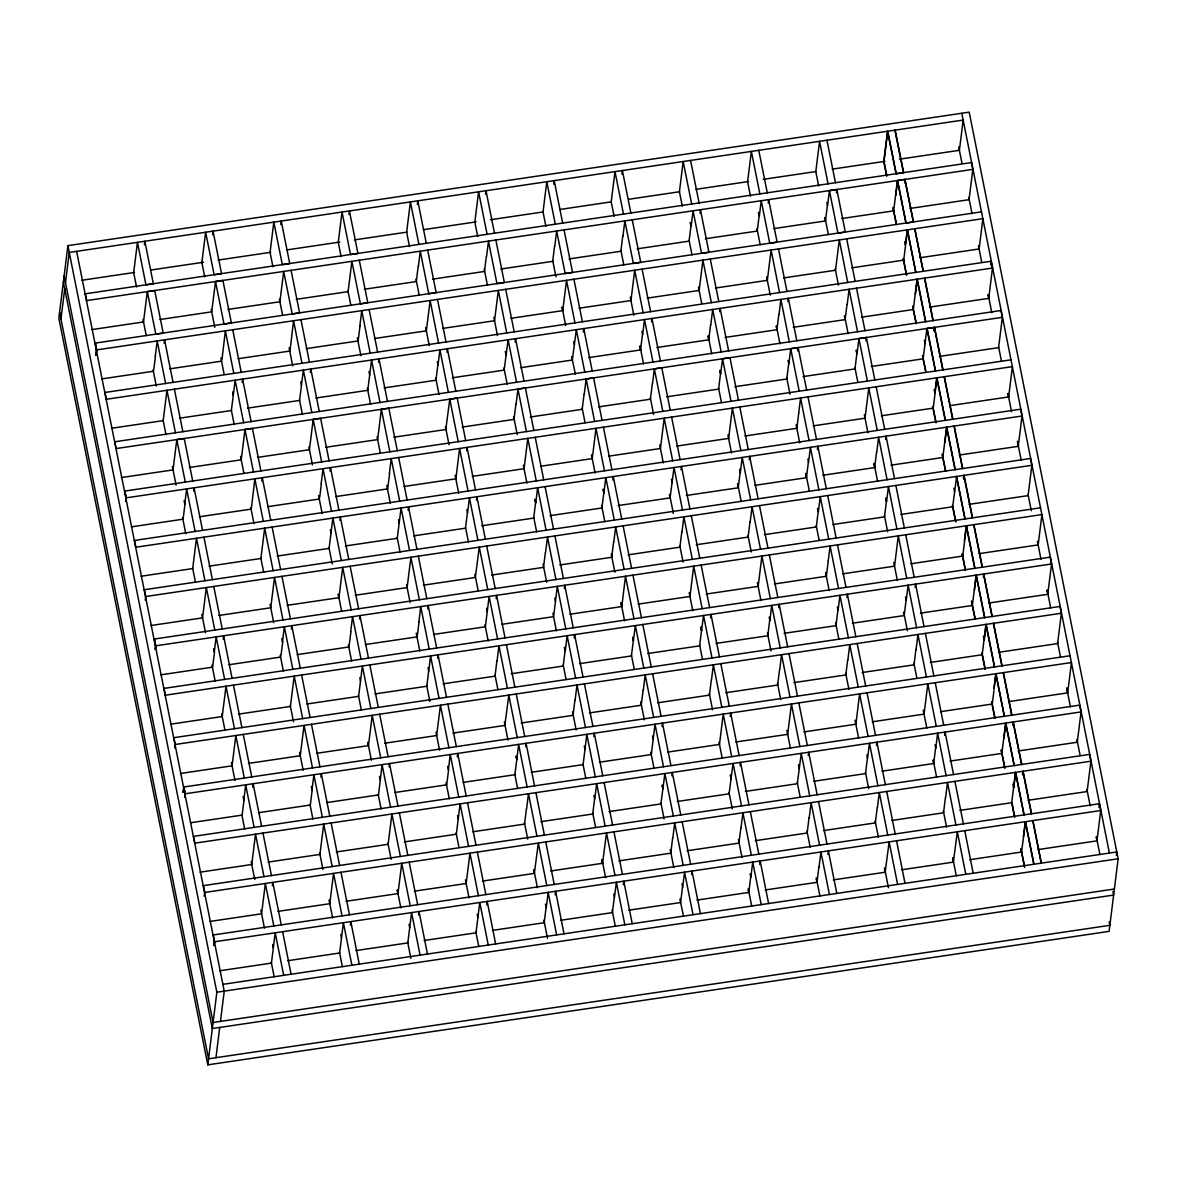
<?xml version="1.0" encoding="UTF-8"?>
<svg xmlns="http://www.w3.org/2000/svg" width="1177" height="1177" viewBox="0 0 1177 1177"><rect width="100%" height="100%" fill="white"/><g stroke="black" fill="none" stroke-linecap="round" stroke-linejoin="round"><path stroke-width="1.5" d="M67.898 245.64L58.85 318.231L207.799 1064.847L1109.102 931.36L1118.15 858.769L969.201 112.153L67.898 245.64L216.848 992.24L207.799 1064.847M60.954 318.982L64.735 288.733M65.485 282.686L69.252 252.437L963.169 120.054L959.402 150.303L899.434 159.189M95.896 355.263L96.558 349.907L95.205 343.11L981.53 211.845M96.073 355.233L96.735 349.893L95.381 343.081M144.388 244.801L144.83 241.241L153.348 283.76L145.948 284.849L137.444 242.344L133.678 272.593L136.547 286.997M147.316 291.661L155.805 334.165L163.206 333.076L154.717 290.557L147.316 291.661L143.506 321.954L91.806 329.604M125.63 501.446L126.071 497.871L124.718 491.074L1011.058 359.809M125.821 501.417L126.263 497.842L124.909 491.044M155.29 356.101L157.174 340.977L165.604 383.496M153.79 369.549L155.467 356.072M164.147 343.243L164.559 339.873L173.048 382.393M145.271 600.093L145.713 596.518L144.344 589.721M192.719 481.04L184.245 438.521L176.8 439.624L173.034 469.903L121.334 477.568M155.143 649.41L155.599 645.835L154.231 639.037L1040.571 507.773M155.335 649.38L155.776 645.805L154.422 639.008M212.581 234.709L213.037 231.148L221.541 273.652L214.14 274.756L205.637 232.237L201.87 262.486L204.739 276.889M184.995 504.036L183.097 519.189L131.397 526.855M215.509 281.553L224.013 324.072L231.398 322.969L222.909 280.464L215.509 281.553L211.698 311.846L159.837 319.526M193.661 491.206L194.073 487.837L202.562 530.356M221.982 359.456L225.366 330.869L233.796 373.403M174.784 748.057L175.226 744.482L173.872 737.685M183.082 792.342L183.759 787.001L1070.099 655.736M183.274 792.312L183.936 786.972L185.304 793.769L184.848 797.344M184.671 797.359L185.113 793.798L183.759 787.001M242.182 382.466L242.594 379.097L251.084 421.616M214.508 651.999L212.625 667.153L160.911 674.818M260.911 470.932L252.437 428.413L244.993 429.517L241.226 459.81L189.365 467.49M223.174 639.155L223.601 635.801L232.075 678.32M280.788 224.601L281.229 221.041L289.733 263.56L282.333 264.663L273.829 222.144L270.063 252.393L272.932 266.796M251.51 507.405L254.835 478.848L263.324 521.352M204.121 896.035L204.739 892.446L203.386 885.648M261.853 481.099L262.28 477.744L270.754 520.263M213.964 945.366L214.405 941.791L1100.73 810.541L1099.377 803.729L213.037 934.994M214.14 945.337L214.582 941.762L213.228 934.965M244.022 799.963L242.138 815.117L190.439 822.767M215.95 1057.696L219.716 1027.447M220.467 1021.401L224.233 991.152L76.637 251.348M252.702 787.119L253.114 783.764L261.603 826.283M310.375 372.359L310.787 369.004L319.276 411.523M281.023 655.368L282.701 641.892M329.104 460.84L320.63 418.321L313.185 419.424L309.419 449.717L257.557 457.397M291.381 629.062L291.793 625.708L300.282 668.212M348.98 214.508L349.422 210.948L357.926 253.452L350.525 254.556L342.021 212.037L338.255 242.285L341.139 256.704M321.144 483.865L323.028 468.74L331.517 511.259M319.703 497.312L321.38 483.835M272.373 885.766L272.799 882.397L281.274 924.916M330.046 471.006L330.472 467.637L338.947 510.156M359.868 325.808L361.751 310.669L370.181 353.203M360.044 325.779L358.161 340.933L306.3 348.613M339.888 520.322L340.3 516.968L348.789 559.472M312.214 789.855L310.331 805.024L258.469 812.704M287.07 605.346L338.932 597.666L342.713 567.388L351.187 609.907M320.894 777.026L321.306 773.657L329.795 816.176M378.567 362.266L378.979 358.897L387.468 401.416M350.658 631.828L352.556 616.704L361.03 659.223M349.216 645.276L350.893 631.799M397.311 450.732L388.822 408.228L381.377 409.316L377.611 439.61L325.749 447.289M359.573 618.97L359.985 615.6L368.475 658.12M417.349 204.371L417.791 200.826L426.309 243.33M389.337 473.772L391.22 458.647L399.709 501.167M389.572 473.743L387.674 488.896L335.828 496.576M418.173 266.385L416.29 281.553L364.429 289.233M418.394 266.355L420.277 251.231L428.766 293.75L436.167 292.646L427.678 250.127M316.598 753.309L368.46 745.63L372.226 715.351L380.715 757.856M350.393 925.151L350.834 921.62L359.265 964.154M408.081 510.229L408.507 506.86L416.982 549.379M438.035 365.002L439.918 349.878L448.408 392.397M389.087 766.918L389.499 763.564L397.988 806.083M446.936 352.129L447.363 348.775L455.837 391.294M418.865 621.736L420.748 606.611L429.222 649.115M417.408 635.168L419.086 621.691M465.68 440.61L457.206 398.091L449.761 399.194L445.803 429.517L393.942 437.197M427.766 608.862L428.178 605.508L436.667 648.027M346.112 901.273L397.973 893.593L401.74 863.3L410.229 905.819M485.542 194.279L485.998 190.718L494.502 233.237M486.366 256.292L484.483 271.446L432.621 279.14M486.587 256.262L488.47 241.138L496.959 283.642L504.359 282.554L495.87 240.034M437.594 658.178L438.021 654.824L446.51 697.343M466.622 450.776L467.034 447.422L475.523 489.926M467.563 512.966L469.446 497.842L477.921 540.361M418.585 915.059L419.027 911.528L427.457 954.047M476.464 500.093L476.876 496.738L485.365 539.257M448.614 769.655L446.716 784.824L394.854 792.504M457.279 756.826L457.706 753.471L466.18 795.976M515.143 342.036L515.555 338.682L524.045 381.186M515.894 404.255L513.996 419.409L462.134 427.089M516.07 404.226L517.954 389.101L525.398 387.998L533.872 430.517M496.135 598.74L496.562 595.371L505.036 637.89M553.734 184.186L554.19 180.625L562.694 223.13M496.885 660.988L495.002 676.157L443.14 683.837M497.077 660.93L498.96 645.805L507.449 688.31M554.558 246.199L552.675 261.353L500.813 269.033M554.779 246.17L556.662 231.03L565.166 273.55L572.552 272.446L564.063 229.942M486.778 904.951L487.219 901.42L495.649 943.954M510.877 318.32L562.738 310.64L566.52 280.347L574.95 322.881M545.407 552.219L543.524 567.373L491.662 575.053M545.598 552.19L547.482 537.065L555.956 579.57M525.663 746.704L526.075 743.334L534.564 785.853M583.336 331.943L583.748 328.574L592.237 371.093M526.413 808.952L524.515 824.106L472.654 831.786M526.59 808.893L528.473 793.754L536.962 836.273M584.086 394.148L582.188 409.316L530.327 416.996M584.263 394.118L586.146 378.994L593.591 377.891L602.065 420.41M564.327 588.632L564.754 585.278L573.228 627.797M482.496 881.073L534.358 873.393L538.316 843.085L546.805 885.604M621.942 174.078L622.383 170.518L630.887 213.037M540.405 466.283L592.266 458.603L595.989 428.325L604.478 470.829M622.751 236.091L620.867 251.26L569.006 258.94M622.971 236.062L624.855 220.938L633.358 263.442L640.744 262.353L632.255 219.834M574.17 637.963L574.597 634.594L583.071 677.113M546.084 907.555L544.201 922.724L492.339 930.404M574.92 700.168L573.037 715.336L521.176 723.016M575.112 700.153L576.995 685.014L585.484 727.533M555.161 894.829L555.603 891.298L564.033 933.817M612.849 479.892L613.261 476.538L621.75 519.057M613.6 542.111L611.716 557.28L559.855 564.96M613.791 542.082L615.674 526.958L624.148 569.477M588.677 357.617L640.538 349.937L642.436 334.768M593.855 736.596L594.267 733.242L602.756 775.761M651.528 321.836L651.94 318.481L660.429 361.001M594.782 798.786L596.68 783.661L605.155 826.18M569.918 614.247L621.78 606.567L625.502 576.274L633.991 618.793M652.279 384.055L650.381 399.209L598.534 406.889M652.455 384.026L654.338 368.901L661.783 367.798L670.272 410.317M550.689 870.98L602.55 863.3L606.508 832.978L614.997 875.497M614.291 897.462L612.393 912.616L560.532 920.296M700.035 213.096L700.447 209.741L708.937 252.261L701.551 253.349L693.047 210.845L691.164 225.969L690.487 222.571M643.113 690.075L641.23 705.244L589.368 712.924M643.304 690.046L645.187 674.921L653.676 717.44M618.205 505.566L670.066 497.886L674.024 467.534L682.513 510.053M623.354 884.736L623.795 881.205L632.226 923.724M681.042 469.8L681.468 466.445L689.943 508.95M681.792 532.019L679.909 547.173L628.047 554.853M681.983 531.989L683.866 516.865L692.341 559.384M656.884 347.509L708.731 339.829L710.628 324.675M710.82 324.602L712.703 309.477L721.177 351.997M662.048 726.503L662.46 723.134L670.949 765.653M719.721 311.743L720.133 308.374L728.622 350.893M738.465 400.209L729.975 357.705L722.546 358.794L720.648 373.933L719.971 370.52M671.89 775.82L672.302 772.465L680.792 814.984M672.641 838.039L670.743 853.193L618.896 860.873M672.817 838.009L674.701 822.885L683.19 865.404M710.555 617.763L710.982 614.394L719.456 656.913M682.483 887.355L680.586 902.524L628.724 910.204M768.228 203.003L768.64 199.634L777.129 242.153L769.743 243.256L761.239 200.737L759.356 215.862L758.679 212.463M711.32 679.982L709.422 695.136L657.56 702.816M711.496 679.953L713.38 664.828L721.869 707.333M686.397 495.473L738.259 487.793L740.142 472.624M691.546 874.629L691.988 871.098L700.418 913.632M749.234 459.707L749.661 456.338L758.135 498.857M749.984 521.911L748.101 537.08L696.24 544.76M750.176 521.882L752.059 506.757L760.533 549.276M725.076 337.416L776.938 329.737L778.821 314.568M779.012 314.509L780.895 299.385L789.37 341.904M730.24 716.396L730.667 713.041L739.141 755.56M787.913 301.636L788.325 298.281L796.814 340.8M788.664 363.855L786.78 379.023L734.919 386.703M806.657 390.117L798.168 347.598L790.738 348.701L788.855 363.825L787.987 360.456M740.083 765.727L740.495 762.358L748.984 804.877M818.677 185.981L815.793 171.562L819.575 141.314L828.064 183.833M797.756 350.967L798.168 347.598M740.833 827.931L738.95 843.1L687.088 850.78M741.01 827.917L742.908 812.777L751.382 855.296M769.67 620.588L767.772 635.757L715.91 643.436M798.683 413.156L800.566 398.017L809.055 440.536M798.727 413.142L796.844 428.31L744.982 435.99M773.583 228.632L825.445 220.952L827.343 205.798M829.432 190.645L837.936 233.149L845.321 232.06L836.832 189.541L829.432 190.645L827.549 205.769L826.872 202.37M778.762 607.656L779.174 604.301L787.663 646.82M696.916 900.096L748.778 892.416L750.676 877.262M836.42 192.896L836.832 189.541M779.512 669.875L777.614 685.043L725.753 692.723M779.689 669.845L781.572 654.721L790.061 697.24M754.589 485.38L806.451 477.7L808.334 462.532M759.739 864.536L760.18 861.005L768.61 903.524M817.427 449.599L817.853 446.245L826.328 488.764M818.177 511.818L816.294 526.972L764.432 534.652M793.269 327.309L845.13 319.629L847.013 304.475M847.205 304.416L849.088 289.277L857.562 331.796M828.211 561.105L830.094 545.981L838.568 588.5M828.255 561.105L826.357 576.259L774.51 583.939M874.849 380.024L866.36 337.505L858.93 338.608L857.047 353.733L856.37 350.334M808.275 755.619L808.687 752.265L817.176 794.784M865.948 340.859L866.36 337.505M809.026 817.838L807.142 833.007L755.281 840.687M809.217 817.809L811.1 802.685L819.575 845.204M837.862 610.495L835.964 625.649L784.103 633.329M897.404 180.581L905.893 223.086L913.529 221.953L905.025 179.448L897.404 180.581L893.637 210.86L841.776 218.539M895.741 195.662L897.418 182.229M846.954 597.563L847.366 594.208L855.856 636.713M765.124 890.003L816.97 882.323L818.868 867.155M819.045 867.125L820.928 852.001L829.417 894.52M904.613 182.803L905.025 179.448M847.705 659.782L845.807 674.936L793.945 682.616M847.881 659.753L849.765 644.628L858.254 687.147M822.782 475.273L874.643 467.593L876.527 452.439M876.718 452.365L878.601 437.241L887.09 479.76M827.931 854.443L828.373 850.897L836.803 893.431M905.599 244.978L903.715 260.146L851.854 267.826M905.819 243.301L907.482 229.853L915.927 272.387M885.619 439.507L886.046 436.137L894.52 478.656M915.397 294.309L917.28 279.184L925.769 321.704M867.567 758.385L869.45 743.261L877.939 785.78M943.042 369.916L934.553 327.397L926.887 328.545L923.165 358.823L871.304 366.503M876.468 745.527L876.894 742.157L885.369 784.676M933.905 330.796L934.332 327.441L942.806 369.961M934.141 330.766L934.553 327.397M877.218 807.746L875.335 822.9L823.473 830.579M877.409 807.716L879.293 792.592L887.767 835.096M852.31 623.236L904.157 615.556L906.055 600.388M935.126 392.941L933.229 408.11L881.367 415.79M935.288 391.264L936.966 377.817L945.44 420.336M915.147 587.47L915.559 584.101L924.048 626.62M833.316 879.896L885.178 872.216L889.135 841.908L897.61 884.427M909.983 208.447L969.039 199.693L972.82 169.37L971.466 162.573L85.127 293.823M915.897 649.675L914.014 664.843L862.152 672.523M916.074 649.645L917.957 634.521L926.446 677.04M944.91 442.272L946.794 427.148L955.283 469.667M920.061 257.719L979.117 248.98L982.898 218.657L96.558 349.907M963.433 478.759L963.845 475.39L972.334 517.909M963.654 478.73L964.081 475.361L972.555 517.88M990.696 264.81L991.137 261.235L104.797 392.5M991.137 261.235L992.491 268.047L988.724 298.37L929.653 307.109M881.823 771.2L933.685 763.52L935.568 748.351M964.36 540.949L966.243 525.825L974.733 568.344M964.64 540.905L962.757 556.074L910.895 563.754M964.802 539.228L966.479 525.781L974.968 568.3M944.66 735.419L945.087 732.065L953.561 774.584M939.511 356.396L998.567 347.656L1002.348 317.334L1000.98 310.522L114.655 441.787M945.411 797.638L943.527 812.807L891.666 820.487M945.602 797.609L947.485 782.484L955.959 825.003M974.438 590.236L976.322 575.112L984.796 617.631M983.339 577.363L983.751 574.008L992.24 616.527M949.574 405.682L1008.63 396.943L1012.411 366.621L126.071 497.871M901.508 869.803L953.37 862.123L957.328 831.801L965.802 874.32M984.281 639.552L986.164 624.428L994.639 666.947M134.325 540.464L1020.665 409.199L1022.019 416.011L1018.237 446.333L959.181 455.072M993.888 688.913L995.771 673.774L1004.246 716.293M993.947 690.546L992.27 704.023L940.408 711.702M994.109 688.869L995.992 673.744L1004.481 716.263M969.024 504.359L1028.08 495.62L1031.861 465.298L1030.508 458.486L144.168 589.751M1003.952 738.2L1005.835 723.061L1014.324 765.58M1012.853 725.326L1013.279 721.972L1021.754 764.476M979.087 553.646L1038.158 544.907L1041.925 514.584L155.599 645.835M1013.794 787.516L1015.677 772.392L1024.167 814.911M1022.46 774.687L1022.887 771.318L1031.361 813.837M1022.695 774.643L1023.122 771.288L1031.596 813.807M163.838 688.427L1050.178 557.162L1051.532 563.974L1047.765 594.297L988.695 603.036M1023.401 836.876L1025.285 821.737L1033.774 864.256M998.537 652.323L1057.608 643.584L1061.374 613.246L1060.021 606.449L173.681 737.714M1008.615 701.61L1067.671 692.856L1071.453 662.533L185.113 793.798M1018.223 751L1077.279 742.246L1081.06 711.923L1079.692 705.126L193.366 836.391M1028.065 800.286L1087.121 791.533L1090.902 761.21L1089.534 754.413L203.209 885.663M1098.935 807.304L1099.377 803.729M1100.73 810.541L1096.964 840.864L1037.893 849.603M1116.355 855.517L1116.796 851.971L222.88 984.34M81.831 280.258L134.531 272.461M150.877 270.033L203.562 262.236M218.098 260.088L270.798 252.275M287.144 249.862L339.829 242.05M354.365 239.902L407.065 232.104M423.411 229.677L476.096 221.879M490.632 219.716L543.333 211.919M559.678 209.506L610.554 201.958M628.724 199.281L679.6 191.733M695.945 189.32L748.631 181.523M763.167 179.36L815.867 171.562M832.213 169.135L884.898 161.337M86.48 300.621L972.82 169.37M228.029 309.433L279.891 301.753L283.701 271.46L292.205 313.965L299.591 312.876L291.102 270.357M296.236 299.326L348.083 291.646L351.894 261.368L360.397 303.872L367.783 302.783L359.294 260.264M637.198 248.833L689.06 241.153L690.943 225.999L690.266 222.585M705.391 238.74L757.252 231.06L759.136 215.891L758.459 212.493M101.884 378.891L153.584 371.241M169.915 368.813L221.776 361.133M238.107 358.72L289.969 351.04L293.559 320.777L301.989 363.296M374.492 338.52L426.354 330.84L430.135 300.547L438.565 343.066M442.684 328.412L494.546 320.733L498.327 290.454L506.757 332.973M579.084 308.227L630.946 300.547L634.712 270.254L643.142 312.773M647.276 298.119L699.138 290.439L702.904 260.146L711.335 302.68M715.469 288.027L767.33 280.347L771.097 250.054L779.542 292.573M783.661 277.919L835.523 270.239L839.289 239.961L847.734 282.48M106.165 399.297L992.491 268.047M111.477 428.281L163.191 420.63L166.957 390.293L175.447 432.812M179.522 418.203L231.383 410.523L235.15 380.2L243.639 422.72M247.714 408.11L299.576 400.43L303.357 370.108L311.831 412.612M315.907 398.003L367.768 390.323L371.549 360L380.024 402.519M384.099 387.91L435.961 380.23L437.844 365.061L437.358 361.604M452.292 377.802L504.153 370.122L508.111 339.77L516.6 382.29M520.484 367.71L572.346 360.03L576.318 329.678L584.792 372.197M861.461 317.216L913.323 309.536L917.045 279.214L925.534 321.733M116.008 448.584L1002.348 317.334M666.726 396.796L718.588 389.116L720.471 373.948L719.794 370.549M803.111 376.596L854.973 368.916L856.856 353.762L856.179 350.349M199.428 516.777L251.29 509.097M267.62 506.684L319.482 499.004M404.02 486.484L455.882 478.804L459.604 448.511L468.078 491.03M472.212 476.376L524.074 468.696L527.796 438.418L536.285 480.937M608.597 456.176L660.459 448.496L664.181 418.218L672.67 460.737M676.79 446.083L728.651 438.403L732.374 408.125L740.863 450.644M813.175 425.883L865.036 418.203L868.773 387.924L877.248 430.444M135.679 547.261L1022.019 416.011M141.005 576.244L192.704 568.579L196.485 538.257L204.96 580.776M209.035 566.166L260.897 558.486L264.678 528.164L273.152 570.683M277.228 556.074L329.089 548.394L332.87 518.057L341.345 560.576M345.42 545.966L397.282 538.286L401.063 507.964L409.552 550.483M413.627 535.873L465.474 528.193L467.372 513.025L466.886 509.567M481.82 525.766L533.681 518.086L535.564 502.932L534.888 499.534M550.012 515.673L601.874 507.993L605.831 477.641L614.306 520.16M890.974 465.18L942.836 457.5L946.573 427.177L955.047 469.697M145.521 596.548L1031.861 465.298M150.847 625.531L202.547 617.866L206.328 587.588L214.802 630.092M218.878 615.453L270.739 607.773L274.521 577.48L282.995 619.999M355.263 595.253L407.124 587.573L410.905 557.28L419.38 599.799M423.47 585.16L475.331 577.48L479.274 547.158L487.764 589.677M832.625 524.559L884.486 516.88L886.369 501.726L885.692 498.312M900.817 514.467L952.679 506.787L956.636 476.464L965.125 518.983M228.956 664.74L280.817 657.06M297.148 654.633L349.01 646.953M365.341 644.54L417.202 636.86M433.533 634.447L485.395 626.767L489.117 596.474L497.606 638.993M501.726 624.34L553.587 616.66L557.309 586.381L565.799 628.901M638.111 604.139L689.972 596.459L693.709 566.181L702.183 608.7M706.303 594.047L758.165 586.367L761.902 556.088L770.376 598.593M842.703 573.846L894.564 566.166L898.286 535.888L906.761 578.407M165.192 695.224L1051.532 563.974M170.518 724.208L222.218 716.543L225.999 686.22L234.488 728.74M238.563 714.13L290.41 706.45L294.191 676.128L302.68 718.647M306.756 704.023L358.617 696.343L362.384 666.02L370.873 708.539M374.948 693.93L426.81 686.25L430.576 655.927L439.065 698.447M511.333 673.73L563.194 666.05L565.078 650.896L564.401 647.482M579.525 663.637L631.387 655.957L635.345 625.605L643.834 668.124M647.718 653.529L699.579 645.849L703.537 615.497L712.026 658.017M920.502 613.143L972.364 605.464L976.086 575.141L984.575 617.66M175.049 744.511L1061.374 613.246M180.361 773.495L232.06 765.83L235.841 735.537L244.316 778.056M248.406 763.417L300.267 755.737L304.034 725.444L312.523 767.963M384.791 743.217L436.652 735.537L440.419 705.244L448.908 747.763M452.983 733.109L504.845 725.429L508.802 695.121L517.277 737.641M930.345 662.43L982.207 654.736L985.929 624.457L994.403 666.976M326.662 802.596L378.523 794.916L382.069 764.667L390.543 807.187M463.047 782.396L514.908 774.716L518.645 744.438L527.119 786.957M531.254 772.303L583.101 764.623L586.837 734.345L595.312 776.864M599.446 762.21L651.308 754.531L655.03 724.238L663.504 766.757M667.639 752.103L719.5 744.423L723.222 714.145L731.711 756.664M735.831 742.01L787.693 734.33L791.415 704.037L799.904 746.556M804.023 731.903L855.885 724.223L859.607 693.944L868.096 736.464M872.216 721.81L924.077 714.13L927.8 683.852L936.289 726.356M194.72 843.188L1081.06 711.923M200.046 872.157L251.746 864.506L255.512 834.184L264.001 876.703M268.076 862.094L319.938 854.414L323.719 824.077L332.194 866.596M336.269 851.986L388.13 844.306L391.912 813.984L400.386 856.503M404.461 841.893L456.323 834.213L460.104 803.891L468.578 846.41M540.846 821.693L592.708 814.013L594.606 798.845L593.929 795.446M609.039 811.6L660.9 803.92L664.873 773.569L673.347 816.073M677.246 801.493L729.093 793.813L733.065 763.461L741.539 805.98M745.438 791.4L797.3 783.72L801.257 753.368L809.732 795.887M813.631 781.293L865.492 773.613L867.375 758.459L866.89 754.987M950.016 761.092L1001.877 753.412L1005.614 723.105L1014.088 765.624M204.563 892.475L1090.902 761.21M209.889 921.444L261.588 913.793L265.355 883.5L273.844 926.019M277.919 911.381L329.781 903.701L333.547 873.408L342.036 915.927M414.304 891.18L466.166 883.5L469.947 853.207L478.421 895.726M959.858 810.379L1011.72 802.699L1015.442 772.421L1023.931 814.94M219.716 970.775L271.431 963.11L275.197 932.817L283.686 975.336M287.762 960.697L339.623 953.017L343.39 922.724L351.879 965.243M355.954 950.589L407.816 942.909L411.582 912.631L420.071 955.15M424.147 940.497L476.008 932.817L479.775 902.524L488.264 945.043M969.701 859.71L1021.562 852.03L1025.52 821.708L1033.994 864.227M216.848 992.24L1118.15 858.769M1114.384 889.018L213.081 1022.489L64.132 275.889M979.117 248.98L978.602 245.552M988.886 298.34L988.047 294.971M1008.63 396.943L1008.115 393.515M1018.399 446.304L1017.561 442.935M1038.158 544.907L1037.643 541.479M1047.927 594.267L1047.074 590.883M1067.671 692.856L1066.818 687.736M1097.126 840.834L1096.287 837.45M961.8 113.257L1109.396 853.06M1112.912 891.46L1113.633 895.064L212.316 1028.536L63.367 281.936M958.711 146.904L961.992 163.309M968.818 197.501L972.04 213.699M978.514 246.096L981.736 262.309M988.209 294.706L991.799 312.699M998.611 346.906L1001.495 361.31M1007.953 393.545L1011.543 411.7M1017.384 441.198L1021.239 460.31M1028.065 494.502L1031.302 510.7M1037.408 541.302L1040.998 559.31M1047.103 589.912L1050.693 607.906M1057.505 642.112L1060.389 656.501M1066.848 688.913L1070.437 706.906M1076.911 739.303L1080.133 755.502M1086.959 789.708L1090.196 805.907M1096.302 836.509L1099.892 854.502M1109.175 921.915L1109.867 925.313L208.55 1058.785L59.6 312.185M895.153 130.132L903.671 172.636L896.035 173.769L887.532 131.25L883.765 161.499L886.634 175.917M894.917 130.161L903.436 172.681M914.882 228.765L923.356 271.284M924.725 278.081L933.199 320.6M944.395 376.728L952.884 419.247M954.238 426.045L962.727 468.564M973.923 524.677L982.398 567.196M993.594 623.324L1002.083 665.844M1003.437 672.641L1011.911 715.16M904.804 179.478L913.293 221.997M914.647 228.794L923.136 271.313M924.489 278.11L932.964 320.63M944.175 376.758L952.649 419.277M954.003 426.074L962.492 468.593M973.688 524.721L982.162 567.24M983.531 574.038L992.005 616.557M993.359 623.354L1001.848 665.873M1003.201 672.685L1011.69 715.204M1013.044 722.001L1021.533 764.52M896.271 173.74L887.767 131.221L884.001 161.47L886.869 175.873M897.624 180.537L906.128 223.056M927.123 328.501L935.597 371.02M926.887 328.545L935.377 371.049M945.219 420.38L936.73 377.861L934.847 392.986L934.17 389.587M956.415 476.494L964.89 519.013M904.701 241.609L905.378 245.022L907.261 229.883L915.691 272.417M924.372 340.256L925.048 343.655M953.841 488.22L954.576 491.618M983.369 636.183L984.09 639.582M1012.882 784.147L1013.603 787.545M892.96 207.461L896.212 222.703M903.392 258.719L906.628 274.932M912.646 306.138L916.339 323.557M922.488 355.425L925.681 370.387M933.214 408.213L936.098 422.617M942.159 454.101L945.793 471.241M952.987 507.258L955.856 521.676M962.33 554.087L965.552 570.301M971.672 602.05L975.262 618.925M982.089 653.147L985.326 669.345M992.152 703.566L995.021 717.97M1001.2 750.014L1004.717 766.61M1011.911 802.626L1014.78 817.029M1020.886 848.617L1024.476 865.654M893.108 208.329L896.344 224.542M903.171 258.763L906.408 274.962M912.866 307.388L916.103 323.587M922.562 356.013L925.799 372.226M932.625 406.433L935.862 422.646M942.336 455.072L945.558 471.271M952.384 505.492L955.621 521.705M962.095 554.117L965.331 570.33M971.437 600.947L975.027 618.955M981.853 653.176L985.09 669.389M991.549 701.801L994.786 718.014M1001.259 750.426L1004.849 768.434M1011.676 802.655L1014.545 817.059M1021.018 849.485L1024.608 867.493M826.96 140.225L835.479 182.744M846.69 238.857L855.164 281.377M856.518 288.174L865.007 330.693M876.203 386.821L884.692 429.34M895.888 485.468L904.363 527.973M905.716 534.785L914.205 577.304M925.402 633.417L933.891 675.936M935.244 682.748L943.719 725.267M954.915 781.381L963.404 823.9M858.93 338.608L867.405 381.127M896.933 529.076L888.444 486.557L886.561 501.696L885.884 498.283M916.603 627.724L908.129 585.204L906.246 600.329L905.569 596.93M946.131 775.687L937.642 733.168L935.759 748.292L935.082 744.894M825.136 218.392L828.373 234.606M835.199 268.827L838.436 285.025M844.542 315.642L848.131 333.665M854.958 367.871L857.842 382.29M864.359 414.804L867.905 432.709M874.011 463.326L877.601 481.334M884.427 515.555L887.664 531.769M893.77 562.385L897.36 580.393M903.833 612.82L907.423 630.828M913.896 663.24L916.765 677.643M923.239 710.069L926.829 728.077M933.287 760.489L936.524 776.702M943.351 810.924L946.588 827.137M952.693 857.753L956.283 875.762M824.768 217.554L825.445 220.952M844.453 316.23L845.13 319.629M873.967 464.194L874.643 467.593M903.48 612.158L904.157 615.556M933.008 760.121L933.685 763.52M952.693 858.724L953.37 862.123M758.768 150.318L767.286 192.837M778.497 248.965L786.972 291.484M808.011 396.914L816.5 439.433M827.696 495.561L836.17 538.08M837.524 544.877L846.013 587.397M857.209 643.525L865.683 686.044M867.052 692.841L875.526 735.36M886.722 791.488L895.211 834.007M759.871 193.94L751.367 151.421L747.601 181.67L750.485 196.073M790.738 348.701L799.212 391.22M818.898 489.853L810.409 447.348L808.525 462.473L807.849 459.074M828.74 539.184L820.251 496.665L818.368 511.789L817.5 508.42M848.411 637.816L839.937 595.297L838.053 610.436L837.362 607.023M756.943 228.5L760.18 244.698M766.654 276.948L770.244 295.133M776.349 325.749L779.939 343.758M786.766 377.979L790.002 394.192M796.108 424.809L799.713 442.817M805.818 473.434L809.408 491.442M816.235 525.663L819.104 540.066M825.577 572.478L829.167 590.501M835.641 622.913L838.863 639.126M845.704 673.332L848.926 689.545M855.032 720.162L858.636 738.17M865.463 772.392L868.685 788.605M875.158 821.016L878.395 837.23M884.501 867.846L888.458 887.664M776.246 326.338L776.938 329.737M805.774 474.287L806.451 477.7M884.486 868.817L885.178 872.216M690.575 160.425L699.094 202.93M710.29 259.058L718.779 301.577M739.818 407.021L748.292 449.54M759.489 505.654L767.978 548.173M769.331 554.985L777.82 597.504M789.017 653.618L797.491 696.137M798.859 702.949L807.334 745.453M818.53 801.581L827.019 844.1M691.679 204.033L683.175 161.514L679.409 191.763L682.292 206.181M722.546 358.794L731.02 401.313M750.705 499.96L742.216 457.441L740.333 472.565L739.656 469.167M780.219 647.924L771.729 605.405L769.846 620.529L769.169 617.131M798.697 765.094L799.374 768.493M798.506 765.153L799.183 768.552M689.119 240.388L691.988 254.806M698.447 287.041L701.683 303.431M708.157 335.842L711.747 353.85M718.573 388.072L721.457 402.49M727.916 434.901L731.505 452.91M737.626 483.526L741.216 501.534M748.042 535.756L751.279 551.969M757.385 582.586L760.975 600.594M767.448 633.005L771.038 651.013M777.497 683.44L780.734 699.653M786.839 730.27L790.444 748.278M797.27 782.499L800.139 796.903M806.966 831.124L810.203 847.322M816.308 877.939L819.898 895.962M708.054 336.431L708.731 339.829M737.582 484.394L738.259 487.793M816.294 878.925L816.97 882.323M642.098 269.15L650.587 311.67M671.626 417.114L680.1 459.633M691.296 515.761L699.785 558.281M701.139 565.078L709.628 607.597M720.824 663.725L729.299 706.244M750.337 811.689L758.827 854.193M623.486 214.14L614.982 171.621L611.216 201.87L614.1 216.274M652.985 362.089L644.51 319.585L642.627 334.709L641.936 331.311M654.338 368.901L662.828 411.42M761.225 904.627L752.736 862.108L750.852 877.233L750.176 873.834M671.464 479.26L672.141 482.673M700.977 627.223L701.654 630.622M730.505 775.187L731.182 778.586M700.786 627.297L701.463 630.695M730.314 775.246L730.991 778.659M620.926 250.495L623.795 264.899M630.254 297.134L633.859 315.333M639.964 345.95L643.554 363.958M650.381 398.179L653.618 414.378M659.723 444.994L663.313 463.017M669.787 495.429L673.376 513.437M679.85 545.848L683.087 562.062M689.192 592.678L692.782 610.686M699.609 644.908L702.478 659.311M709.304 693.533L712.541 709.746M719.015 742.157L722.237 758.371M729.063 792.592L732.3 808.805M738.406 839.422L742.01 857.43M748.469 889.841L751.706 906.055M639.861 346.524L640.538 349.937M669.389 494.487L670.066 497.886M748.101 889.018L748.778 892.416M573.905 279.258L582.394 321.777M603.433 427.222L611.908 469.741M623.104 525.854L631.593 568.373M632.946 575.185L641.436 617.69M642.789 624.501L651.264 667.021M652.632 673.818L661.106 716.337M682.145 821.781L690.634 864.301M555.294 224.233L546.79 181.714L543.024 211.963L545.893 226.367M586.146 378.994L594.635 421.513M693.032 914.72L684.543 872.201L682.66 887.326L681.983 883.927M573.743 341.404L574.42 344.802M603.271 489.367L603.948 492.766M632.785 637.331L633.461 640.729M652.514 735.963L653.191 739.362M662.298 785.294L662.989 788.693M603.08 489.426L603.757 492.825M632.593 637.39L633.27 640.788M662.121 785.353L662.798 788.752M562.062 307.241L562.738 310.64M591.59 455.205L592.266 458.603M621.103 603.168L621.78 606.567M552.719 260.588L555.956 276.801M562.062 307.418L565.666 325.426M571.669 356.631L575.362 374.051M582.188 408.272L585.057 422.675M591.531 455.102L595.121 473.11M601.594 505.522L604.831 521.735M611.29 554.146L614.88 572.169M621 602.786L624.59 620.794M631.416 655.015L634.285 669.419M640.759 701.83L644.349 719.838M650.822 752.265L654.044 768.478M660.871 802.685L664.108 818.898M670.213 849.514L673.818 867.523M679.909 899.125L683.513 916.147M505.713 289.351L514.202 331.87M535.241 437.314L543.715 479.833M545.069 486.631L553.558 529.15M554.911 535.962L563.4 578.481M584.439 683.925L592.914 726.43M604.11 782.558L612.599 825.077M613.953 831.874L622.427 874.393M487.101 234.341L478.598 191.822L474.831 222.07L477.7 236.474M517.954 389.101L526.443 431.621M546.113 530.253L537.639 487.734L535.756 502.859L535.079 499.46M575.641 678.217L567.152 635.698L565.269 650.822L564.592 647.424M624.84 924.813L616.351 882.309L614.468 897.433L613.791 894.034M505.551 351.496L506.228 354.91M554.794 598.093L555.47 601.506M584.278 746.071L584.998 749.455M505.36 351.57L506.051 354.968M484.174 268.886L487.41 285.099M493.869 317.334L497.474 335.533M503.933 367.945L507.169 384.158M513.643 416.57L517.233 434.578M523.338 465.195L526.928 483.203M533.755 517.424L536.638 531.827M543.097 564.254L546.687 582.262M552.91 613.261L556.397 630.887M563.224 665.108L566.093 679.512M572.566 711.938L576.156 729.946M582.983 764.167L585.852 778.571M592.678 812.792L595.562 827.196M602.021 859.622L605.611 877.63M612.084 910.042L615.321 926.255M601.874 859.901L602.55 863.3M437.52 299.458L446.009 341.977M486.719 546.054L495.208 588.574M506.404 644.702L514.879 687.221M516.232 694.018L524.721 736.537M535.918 792.665L544.407 835.17M545.76 841.982L554.235 884.501M418.909 244.433L410.405 201.914L406.639 232.163L409.508 246.567M449.761 399.194L458.25 441.713M556.647 934.921L548.158 892.401L546.275 907.526L545.407 904.157M487.278 611.599L486.601 608.2L487.234 611.599M415.981 278.993L419.218 295.192M425.677 327.441L429.267 345.626M435.74 378.038L438.977 394.251M445.436 426.677L449.04 444.685M455.146 475.302L458.736 493.31M465.562 527.531L468.431 541.935M474.905 574.347L478.142 590.56M484.968 624.781L488.205 640.994M495.031 675.201L497.9 689.619M504.374 722.031L507.964 740.039M514.79 774.26L517.659 788.664M524.486 822.885L527.723 839.098M533.828 869.715L537.418 887.723M543.892 920.149L547.482 938.157M533.681 869.994L534.358 873.393M369.137 309.58L377.626 352.1M398.665 457.544L407.139 500.063M418.335 556.177L426.824 598.696M447.863 704.14L456.338 746.659M467.534 802.788L476.023 845.307M477.376 852.104L485.866 894.623M381.377 409.316L389.867 451.836M458.75 797.079L450.261 754.56L448.378 769.699L447.701 766.286M368.975 371.726L369.652 375.169M398.503 519.69L399.18 523.132M428.016 667.653L428.693 671.081M457.544 815.617L458.206 819.045M477.215 914.249L477.891 917.648M347.965 290.91L350.834 305.329M357.308 337.74L360.898 355.748M367.356 388.175L370.593 404.373M377.067 436.799L380.303 453.013M386.762 485.424L390.352 503.432M397.179 537.654L400.062 552.057M406.521 584.483L410.126 602.492M416.231 633.108L419.821 651.116M426.648 685.338L429.885 701.536M435.976 732.138L439.58 750.176M446.054 782.587L449.29 798.8M456.117 833.022L458.986 847.425M465.445 879.837L469.049 897.845M475.876 932.066L478.745 946.485M300.944 319.673L309.433 362.192M350.143 566.284L358.632 608.803M369.828 664.917L378.303 707.436M379.671 714.248L388.145 756.767M399.341 812.88L407.83 855.399M409.184 862.197L417.673 904.716M313.185 419.424L321.674 461.943M300.782 381.834L301.459 385.262M330.31 529.782L330.987 533.225M359.824 677.746L360.5 681.189M379.509 776.393L380.186 779.792M409.022 924.357L409.699 927.756M279.405 299.208L282.642 315.421M289.101 347.848L292.705 365.856M299.532 400.062L302.401 414.481M308.874 446.892L312.464 464.9M318.57 495.517L322.16 513.525M328.986 547.746L332.223 563.96M338.329 594.576L341.565 610.789M348.392 645.011L351.629 661.209M358.455 695.43L361.324 709.834M371.388 760.268L367.798 742.26L368.46 745.63M378.214 794.49L381.083 808.893M387.91 843.115L391.147 859.328M397.252 889.944L400.857 907.953M407.683 942.174L410.905 958.372M338.255 594.267L338.932 597.666M397.296 890.195L397.973 893.593M232.752 329.781L241.241 372.3M272.108 527.061L280.597 569.58M281.95 576.377L290.439 618.896M301.636 675.024L310.11 717.543M311.478 724.341L319.953 766.86M331.149 822.988L339.638 865.507M340.992 872.304L349.466 914.823M244.993 429.517L253.482 472.036M292.838 669.316L284.348 626.797L282.465 641.936L281.789 638.522M322.351 817.279L313.876 774.76L311.993 789.885L311.316 786.486M232.59 391.926L233.267 395.369M340.83 934.45L341.507 937.848M211.213 309.316L214.802 327.324M220.908 357.94L224.145 374.154M231.339 410.17L234.208 424.573M240.549 456.411L243.904 473.198M250.73 507.419L253.967 523.633M260.794 557.854L263.677 572.257M270.063 604.375L273.726 622.692M280.2 655.103L283.436 671.317M290.263 705.538L293.5 721.736M299.576 752.324L303.195 770.361M310.022 804.582L312.891 819.001M319.717 853.207L322.954 869.42M329.06 900.037L332.65 918.045M339.491 952.267L342.36 966.67M174.402 389.204L182.876 431.709M203.915 537.153L212.404 579.673M213.758 586.484L222.247 629.004M233.443 685.117L241.918 727.636M243.271 734.433L251.76 776.952M262.957 833.081L271.446 875.6M176.8 439.624L185.289 482.143M195.117 531.46L186.643 488.941L184.76 504.065L184.083 500.666M224.645 679.423L216.156 636.904L214.273 652.029L213.596 648.63M254.158 827.387L245.684 784.868L243.801 799.992L243.124 796.594M272.637 944.543L273.314 947.956M143.02 319.408L146.257 335.622M153.084 369.843L156.306 386.041M163.132 420.263L166.016 434.681M172.357 466.504L176.079 485.101M182.538 517.527L185.775 533.725M192.601 567.947L195.47 582.35M201.87 614.468L205.534 632.785M212.007 665.196L215.244 681.409M221.703 713.836L224.939 730.034M231.383 762.431L235.003 780.469M241.829 814.69L244.698 829.094M251.172 861.505L254.762 879.513M260.867 910.145L264.457 928.153M271.284 962.359L274.167 976.778M85.318 293.794L86.671 300.606M104.988 392.471L106.342 399.283M114.831 441.758L116.185 448.555M134.502 540.434L135.87 547.231M164.03 688.398L165.383 695.195M193.543 836.361L194.896 843.159M1032.95 820.604L1041.395 863.138M1032.729 820.634L1041.159 863.168M964.757 830.712L973.202 873.231M896.565 840.805L905.01 883.324M282.642 931.728L291.072 974.247M516.806 759.562L516.129 756.164L516.762 759.562"/></g></svg>
